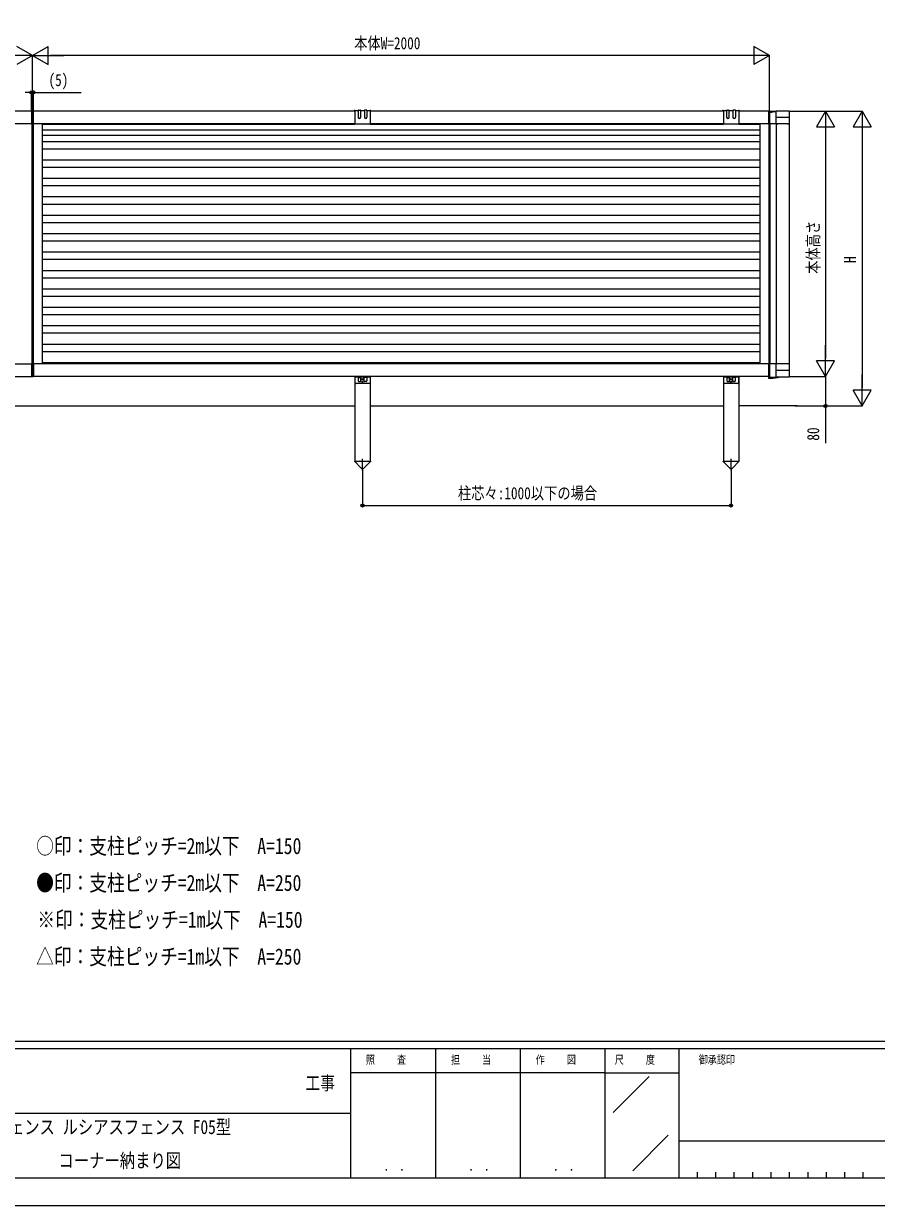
# Model space of a CAD drawing. Units: millimetres, scale not verified. Extents: x -4205 to 4205, y -2970 to 2970.
# Drawn here: x 408 to 2721, y -2970 to 237 of the extents above; entities that cross this region are included whole.
import ezdxf
from ezdxf.enums import TextEntityAlignment as Align

# ---------------------------------------------------------------- set-up
doc = ezdxf.new("R2010")
doc.units = ezdxf.units.MM
doc.header["$LTSCALE"] = 10
for name, color, linetype in [('0-2_USER1', 3, 'Continuous'), ('0-3_YKK_A1', 4, 'Continuous'), ('0-4_YKK_D', 6, 'Continuous'), ('0-5_YKK_ZWAK', 7, 'Continuous')]:
    doc.layers.add(name, color=color, linetype=linetype)
doc.styles.add('ＭＳ ゴシック', font='')
doc.styles.get('ＭＳ ゴシック').set_extended_font_data('MS Gothic')

msp = doc.modelspace()

# ---------------------------------------------------------------- linework, layer by layer
at = {"layer": '0-3_YKK_A1'}
for p, q in [((1306.2, 1.15), (1315.2, 1.15)), ((1315.2, 1.15), (1315.2, -17.27)), ((1316.2, 2.15), (1321.2, 2.15)), ((1322.2, 1.15), (1332.2, 1.15)), ((1322.2, -17.27), (1322.2, 1.15)), ((1332.2, 1.15), (1332.2, -17.27)), ((1338.2, 2.15), (1333.2, 2.15)), ((1339.2, 1.15), (1339.2, -17.27)), ((1339.2, 1.15), (1348.2, 1.15)), ((2306.19, 1.15), (2315.19, 1.15)), ((2315.19, 1.15), (2315.19, -17.27)), ((2316.19, 2.15), (2321.19, 2.15)), ((2322.19, 1.15), (2332.19, 1.15)), ((2322.19, -17.27), (2322.19, 1.15)), ((2332.19, 1.15), (2332.19, -17.27)), ((2338.19, 2.15), (2333.19, 2.15)), ((2339.19, 1.15), (2339.19, -17.27)), ((2339.19, 1.15), (2348.19, 1.15)), ((429.19, -0.83), (348.2, -0.83)), ((429.19, -0.83), (429.19, -34.83)), ((429.69, -1.83), (429.19, -1.83)), ((434.19, -1.83), (433.69, -1.83)), ((434.19, -34.83), (434.19, -0.83)), ((1306.2, -0.83), (434.19, -0.83)), ((1304.26, -0.36), (1306.2, -0.36)), ((1306.2, -0.35), (1306.2, -36.21)), ((1348.2, -0.35), (1348.2, -36.21)), ((1348.2, -0.42), (1350.15, -0.44)), ((2306.19, -0.83), (1348.2, -0.83)), ((2304.25, -0.36), (2306.19, -0.36)), ((2306.19, -0.35), (2306.19, -36.21)), ((2348.19, -0.35), (2348.19, -36.21)), ((2348.19, -0.42), (2350.15, -0.44)), ((2429.69, -0.63), (2449.49, -0.63)), ((2429.69, -3.96), (2429.69, -0.63)), ((2429.69, -4.88), (2429.69, -3.96)), ((2429.69, -34.83), (2429.69, -4.88)), ((2432.45, -34.83), (2432.45, -4.88)), ((2449.48, -34.83), (2449.48, -0.63)), ((2484.88, -0.63), (2449.48, -0.63)), ((2484.88, -17.73), (2449.48, -17.73)), ((2484.88, -0.63), (2484.88, -34.83)), ((429.19, -34.83), (348.2, -34.83)), ((429.69, -33.83), (429.19, -33.83)), ((429.99, -34.83), (429.99, -686.83)), ((433.39, -34.83), (433.39, -686.83)), ((434.19, -33.83), (433.69, -33.83)), ((1306.2, -34.83), (434.19, -34.83)), ((458.39, -34.83), (458.39, -686.83)), ((458.39, -35.83), (1306.2, -35.83)), ((458.39, -51.83), (2404.99, -51.83)), ((1348.2, -36.21), (1306.2, -36.21)), ((2306.19, -34.83), (1348.2, -34.83)), ((1348.2, -35.83), (2306.19, -35.83)), ((2348.19, -36.21), (2306.19, -36.21)), ((2429.19, -34.83), (2348.19, -34.83)), ((2348.19, -35.83), (2404.99, -35.83)), ((2404.99, -34.83), (2404.99, -686.83)), ((2429.19, -34.83), (2433.69, -34.83)), ((2432.45, -34.83), (2429.69, -34.83)), ((2429.99, -34.83), (2429.99, -686.83)), ((2432.19, -34.83), (2432.19, -686.83)), ((2450.88, -34.83), (2432.45, -34.83)), ((2450.98, -34.83), (2449.48, -34.83)), ((2449.69, -34.83), (2449.69, -686.83)), ((2480.18, -34.83), (2449.69, -34.83)), ((2450.98, -34.83), (2454.18, -34.83)), ((2464.78, -34.83), (2454.18, -34.83)), ((2469.58, -34.83), (2464.78, -34.83)), ((2480.18, -34.83), (2483.38, -34.83)), ((2484.88, -34.83), (2483.38, -34.83)), ((2484.69, -34.83), (2484.69, -686.83)), ((458.39, -65.83), (2404.99, -65.83)), ((458.39, -82.83), (2404.99, -82.83)), ((458.39, -102.83), (2404.99, -102.83)), ((458.39, -132.83), (2404.99, -132.83)), ((458.39, -152.83), (2404.99, -152.83)), ((458.39, -182.83), (2404.99, -182.83)), ((458.39, -202.83), (2404.99, -202.83)), ((458.39, -232.83), (2404.99, -232.83)), ((458.39, -252.83), (2404.99, -252.83)), ((458.39, -282.83), (2404.99, -282.83)), ((458.39, -302.83), (2404.99, -302.83)), ((458.39, -332.83), (2404.99, -332.83)), ((458.39, -352.83), (2404.99, -352.83)), ((458.39, -382.83), (2404.99, -382.83)), ((458.39, -402.83), (2404.99, -402.83)), ((458.39, -432.83), (2404.99, -432.83)), ((458.39, -452.83), (2404.99, -452.83)), ((458.39, -482.83), (2404.99, -482.83)), ((458.39, -502.83), (2404.99, -502.83)), ((458.39, -532.83), (2404.99, -532.83)), ((458.39, -552.83), (2404.99, -552.83)), ((458.39, -582.83), (2404.99, -582.83)), ((458.39, -602.83), (2404.99, -602.83)), ((458.39, -632.83), (2404.99, -632.83)), ((458.39, -652.83), (2404.99, -652.83)), ((-1565.81, -686.83), (429.19, -686.83)), ((429.19, -686.83), (429.19, -720.83)), ((429.69, -687.83), (429.19, -687.83)), ((434.19, -687.83), (433.69, -687.83)), ((434.19, -686.83), (434.19, -720.83)), ((2429.19, -686.83), (434.19, -686.83)), ((458.39, -682.83), (2404.99, -682.83)), ((2429.19, -686.83), (2429.19, -720.83)), ((2433.69, -686.83), (2429.19, -686.83)), ((2429.68, -726.53), (2429.68, -686.83)), ((2432.44, -686.83), (2429.68, -686.83)), ((2432.44, -726.53), (2432.44, -686.83)), ((2449.48, -686.83), (2432.44, -686.83)), ((2449.48, -697.43), (2449.48, -686.83)), ((2450.98, -686.83), (2449.48, -686.83)), ((2449.48, -723.13), (2449.48, -697.43)), ((2484.88, -704.98), (2449.48, -704.98)), ((2484.88, -686.83), (2450.98, -686.83)), ((2484.88, -686.83), (2484.88, -697.43)), ((2484.88, -697.43), (2484.88, -723.13)), ((429.69, -719.83), (429.19, -719.83)), ((434.19, -719.83), (433.69, -719.83)), ((1306.2, -720.83), (1306.2, -950.83)), ((1306.7, -720.83), (1306.7, -737.8)), ((1315.7, -722.3), (1306.7, -722.3)), ((1315.7, -720.8), (1315.7, -732.8)), ((1316.7, -723.3), (1321.7, -723.3)), ((1317.7, -734.8), (1320.7, -734.8)), ((1322.7, -732.8), (1322.7, -720.8)), ((1331.7, -722.3), (1322.7, -722.3)), ((1331.7, -732.8), (1331.7, -720.8)), ((1337.7, -723.3), (1332.7, -723.3)), ((1336.7, -734.8), (1333.7, -734.8)), ((1338.7, -720.8), (1338.7, -732.8)), ((1347.7, -722.3), (1338.7, -722.3)), ((1347.7, -720.83), (1347.7, -737.8)), ((1348.2, -720.83), (1348.2, -950.83)), ((2306.19, -720.83), (2306.19, -950.83)), ((2306.69, -720.83), (2306.69, -737.8)), ((2315.69, -722.3), (2306.69, -722.3)), ((2315.69, -720.8), (2315.69, -732.8)), ((2316.69, -723.3), (2321.69, -723.3)), ((2317.69, -734.8), (2320.69, -734.8)), ((2322.69, -732.8), (2322.69, -720.8)), ((2331.69, -722.3), (2322.69, -722.3)), ((2331.69, -732.8), (2331.69, -720.8)), ((2337.69, -723.3), (2332.69, -723.3)), ((2336.69, -734.8), (2333.69, -734.8)), ((2338.69, -720.8), (2338.69, -732.8)), ((2347.69, -722.3), (2338.69, -722.3)), ((2347.69, -720.83), (2347.69, -737.8)), ((2348.19, -720.83), (2348.19, -950.83)), ((2432.44, -726.53), (2429.68, -726.53)), ((2429.69, -723.13), (2449.49, -723.13)), ((2433.17, -726.53), (2432.44, -726.53)), ((2450.98, -723.13), (2449.48, -723.13)), ((2484.88, -723.13), (2449.48, -723.13)), ((1345.7, -739.8), (1308.7, -739.8)), ((2345.69, -739.8), (2308.69, -739.8)), ((348.2, -800.83), (1306.2, -800.83)), ((1348.2, -800.83), (2306.19, -800.83)), ((2506.38, -800.83), (2348.19, -800.83)), ((1306, -951.83), (1306, -950.83)), ((1306, -950.83), (1348.4, -950.83)), ((1306, -951.83), (1323.67, -969.38)), ((1327.2, -976.34), (1327.2, -943.86)), ((1348.4, -951.83), (1330.72, -969.38)), ((1348.4, -950.83), (1348.4, -951.83)), ((2305.99, -951.83), (2305.99, -950.83)), ((2305.99, -950.83), (2348.39, -950.83)), ((2305.99, -951.83), (2323.67, -969.38)), ((2327.19, -976.34), (2327.19, -943.86)), ((2348.39, -951.83), (2330.72, -969.38)), ((2348.39, -950.83), (2348.39, -951.83))]:
    msp.add_line(p, q, dxfattribs=at)
for points in [[(433.69, -34.83), (433.69, -0.83), (429.69, -0.83), (429.69, -34.83)], [(433.69, -720.83), (433.69, -686.83), (429.69, -686.83), (429.69, -720.83)]]:
    msp.add_lwpolyline(points, close=True, dxfattribs=at)
for points in [[(2429.19, -34.83), (2429.19, -0.83), (2348.19, -0.83)], [(2433.17, -4.03), (2432.44, -4.03), (2429.68, -4.03)], [(2432.45, -4.88), (2432.61, -4.5), (2432.8, -4.33), (2433.05, -4.18), (2433.19, -4.12), (2433.36, -4.06), (2433.72, -3.96)], [(2433.72, -3.96), (2437.17, -3.29), (2440.68, -2.68), (2444.25, -2.16), (2447.86, -1.71)], [(-1565.81, -720.83), (-1480.81, -720.83), (429.19, -720.83)], [(2429.19, -720.83), (2344.19, -720.83), (434.19, -720.83)], [(2433.72, -726.46), (2437.17, -725.79), (2440.68, -725.18), (2444.25, -724.66), (2447.86, -724.21), (2450.24, -723.92), (2453.56, -723.53), (2456.88, -723.13)]]:
    msp.add_lwpolyline(points, dxfattribs=at)
for centre, radius in [((1327.2, -728.8), 2.1), ((1327.2, -735.8), 1.65), ((2327.19, -728.8), 2.1), ((2327.19, -735.8), 1.65)]:
    msp.add_circle(centre, radius, dxfattribs=at)
for centre, radius, start, end in [((1306.2, -0.85), 2, 90, 165.81731), ((1316.2, 1.15), 1, 90, 180), ((1321.2, 1.15), 1, 0, 90), ((1333.2, 1.15), 1, 90, 180), ((1338.2, 1.15), 1, 0, 90), ((1348.2, -0.85), 2, 11.91722, 90), ((2306.19, -0.85), 2, 90, 165.81731), ((2316.19, 1.15), 1, 90, 180), ((2321.19, 1.15), 1, 0, 90), ((2333.19, 1.15), 1, 90, 180), ((2338.19, 1.15), 1, 0, 90), ((2348.19, -0.85), 2, 11.91722, 90), ((1318.7, -17.27), 3.5, 180.00009, 359.99984), ((1335.7, -17.27), 3.5, 180.00016, 359.99991), ((2318.69, -17.27), 3.5, 180.00009, 359.99984), ((2335.69, -17.27), 3.5, 180.00016, 359.99991), ((1316.7, -722.3), 1, 180, 270), ((1317.7, -732.8), 2, 180, 270), ((1320.7, -732.8), 2, 270, 0), ((1321.7, -722.3), 1, 270, 0), ((1332.7, -722.3), 1, 180, 270), ((1333.7, -732.8), 2, 180, 270), ((1336.7, -732.8), 2, 270, 0), ((1337.7, -722.3), 1, 270, 0), ((2316.69, -722.3), 1, 180, 270), ((2317.69, -732.8), 2, 180, 270), ((2320.69, -732.8), 2, 270, 0), ((2321.69, -722.3), 1, 270, 0), ((2332.69, -722.3), 1, 180, 270), ((2333.69, -732.8), 2, 180, 270), ((2336.69, -732.8), 2, 270, 0), ((2337.69, -722.3), 1, 270, 0), ((1308.7, -737.8), 2, 180, 270), ((1345.7, -737.8), 2, 270, 0), ((2308.69, -737.8), 2, 180, 270), ((2345.69, -737.8), 2, 270, 0), ((1327.2, -965.83), 5, 225.20979, 314.79021), ((1327.2, -965.83), 5, 225.20979, 314.79021), ((2327.19, -965.83), 5, 225.20979, 314.79021), ((2327.19, -965.83), 5, 225.20979, 314.79021)]:
    msp.add_arc(centre, radius, start, end, dxfattribs=at)
at = {"layer": '0-4_YKK_D'}
for p, q in [((431.69, 150.17), (389.26, 174.67)), ((431.69, 150.17), (474.13, 174.67)), ((474.13, 125.67), (474.13, 174.67)), ((2431.69, 150.17), (2389.26, 174.67)), ((2389.26, 174.67), (2389.26, 125.67)), ((431.69, 150.17), (346.82, 150.17)), ((431.69, 150.17), (389.26, 125.67)), ((431.69, 0.17), (431.69, 151.17)), ((431.69, 29.66), (431.69, 151.17)), ((431.69, 150.17), (474.13, 125.67)), ((431.69, 150.17), (516.56, 150.17)), ((2382.69, 150.17), (480.69, 150.17)), ((2431.69, 150.17), (2346.82, 150.17)), ((2431.69, 150.17), (2389.26, 125.67)), ((2431.69, 0.17), (2431.69, 151.17)), ((429.19, 50.17), (412.19, 50.17)), ((429.19, 0.17), (429.19, 51.17)), ((429.19, 50.17), (434.19, 50.17)), ((434.19, 0.17), (434.19, 51.17)), ((434.19, 50.17), (563.79, 50.17)), ((2484.19, -0.83), (2584.19, -0.83)), ((2484.19, -0.83), (2684.19, -0.83)), ((2583.19, -0.83), (2558.69, -43.26)), ((2583.19, -0.83), (2607.69, -43.26)), ((2583.19, -0.83), (2583.19, -85.7)), ((2683.19, -0.83), (2658.69, -43.26)), ((2683.19, -0.83), (2707.69, -43.26)), ((2683.19, -0.83), (2683.19, -85.7)), ((2558.69, -43.26), (2607.69, -43.26)), ((2583.19, -49.83), (2583.19, -671.83)), ((2658.69, -43.26), (2707.69, -43.26)), ((2683.19, -49.83), (2683.19, -751.83)), ((2583.19, -720.83), (2583.19, -635.96)), ((2583.19, -720.83), (2558.69, -678.39)), ((2607.69, -678.39), (2558.69, -678.39)), ((2583.19, -720.83), (2607.69, -678.39)), ((2484.19, -720.83), (2584.19, -720.83)), ((2484.19, -720.83), (2584.19, -720.83)), ((2683.19, -800.83), (2683.19, -715.96)), ((2683.19, -800.83), (2658.69, -758.39)), ((2707.69, -758.39), (2658.69, -758.39)), ((2683.19, -800.83), (2707.69, -758.39)), ((2501.19, -800.83), (2684.19, -800.83)), ((1327.2, -971.83), (1327.2, -1071.83)), ((2327.19, -971.83), (2327.19, -1071.83)), ((1327.2, -1070.83), (2327.19, -1070.83))]:
    msp.add_line(p, q, dxfattribs=at)
msp.add_lwpolyline([(2583.19, -720.83), (2583.19, -800.83), (2583.19, -901.99)], dxfattribs=at)
for centre in [(429.19, 50.17), (434.19, 50.17), (2583.19, -800.83), (1327.2, -1070.83), (2327.19, -1070.83)]:
    msp.add_circle(centre, 4.25, dxfattribs=at)
at = {"layer": '0-5_YKK_ZWAK'}
for p, q in [((3895.02, -2525), (-3904.98, -2525)), ((1295.02, -2545), (-4.98, -2545)), ((1525.02, -2545), (1525.02, -2895)), ((1755.02, -2545), (1755.02, -2895)), ((1985.02, -2545), (1985.02, -2895)), ((2185.02, -2545), (1985.02, -2545)), ((3217.52, -2545), (2185.02, -2545)), ((2185.02, -2545), (2185.02, -2895)), ((1985.02, -2610), (1295.02, -2610)), ((1985.02, -2610), (2185.02, -2610)), ((2007.1, -2718.29), (2105.04, -2620.36)), ((-4.98, -2720), (1295.02, -2720)), ((2060.67, -2875.99), (2156.89, -2779.77)), ((2185.02, -2795), (3217.52, -2795)), ((2235.02, -2880), (2235.02, -2895)), ((2285.02, -2880), (2285.02, -2895)), ((2335.02, -2880), (2335.02, -2895)), ((2385.02, -2880), (2385.02, -2895)), ((2435.02, -2880), (2435.02, -2895)), ((2485.02, -2880), (2485.02, -2895)), ((2535.02, -2880), (2535.02, -2895)), ((2585.02, -2880), (2585.02, -2895)), ((2635.02, -2880), (2635.02, -2895)), ((2685.02, -2880), (2685.02, -2895)), ((-4.98, -2895), (1295.02, -2895)), ((1295.02, -2895), (1985.02, -2895)), ((1985.02, -2895), (2185.02, -2895)), ((2185.02, -2895), (3217.52, -2895))]:
    msp.add_line(p, q, dxfattribs=at)
msp.add_lwpolyline([(-4205, -2970), (4205, -2970), (4205, 2970), (-4205, 2970)], close=True, dxfattribs=at)
msp.add_lwpolyline([(1985.02, -2545), (1295.02, -2545), (1295.02, -2895)], dxfattribs=at)

# ---------------------------------------------------------------- texts
at = {"layer": '0-2_USER1', "style": 'ＭＳ ゴシック', "width": 0.8}
for s, height, p in [('○印：支柱ピッチ=2m以下\u3000A=150', 43.99, (441.8, -2030)), ('●印：支柱ピッチ=2m以下\u3000A=250', 43.99, (441.8, -2130)), ('※印：支柱ピッチ=1m以下\u3000A=150', 43.99, (445, -2230)), ('△印：支柱ピッチ=1m以下\u3000A=250', 43.99, (441.8, -2330)), ('形材フェンス ルシアスフェンス F05型', 38.12, (242.97, -2788)), ('コーナー納まり図', 38.12, (502.27, -2879))]:
    msp.add_text(s, height=height, dxfattribs=at).set_placement(p, align=Align.BOTTOM_LEFT)
at = {"layer": '0-4_YKK_D', "style": 'ＭＳ ゴシック', "width": 0.8}
for s, p in [('本体W=2000', (1304.49, 157.17)), ('(5)', (475.19, 57.17)), ('柱芯々:1000以下の場合', (1586, -1063.83))]:
    msp.add_text(s, height=32.99, dxfattribs=at).set_placement(p, align=Align.BOTTOM_LEFT)
for s, p in [('本体高さ', (2576.19, -442.43)), ('H', (2676.19, -412.83)), ('80', (2576.19, -894.99))]:
    msp.add_text(s, height=32.99, rotation=90, dxfattribs=at).set_placement(p, align=Align.BOTTOM_LEFT)
at = {"layer": '0-5_YKK_ZWAK', "style": 'ＭＳ ゴシック', "width": 0.8}
for s, height, p in [('照     査', 21.99, (1336.42, -2592.5)), ('担     当', 21.99, (1567.22, -2592.5)), ('作     図', 21.99, (1797.22, -2592.5)), ('尺     度', 21.99, (2011.42, -2592.5)), ('御承認印', 21.99, (2239.14, -2592.5)), ('工事', 36.66, (1172.33, -2667.46)), ('． ．', 25.92, (1385, -2884.35)), ('． ．', 25.92, (1615, -2884.35)), ('． ．', 25.92, (1845, -2884.35))]:
    msp.add_text(s, height=height, dxfattribs=at).set_placement(p, align=Align.BOTTOM_LEFT)

doc.saveas('drawing.dxf')
